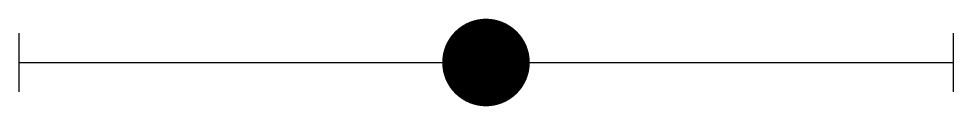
# Model space of a CAD drawing. Extents: x -48 to 48, y -4.5 to 4.5.
import ezdxf

# ---------------------------------------------------------------- set-up
doc = ezdxf.new("R2010")
doc.units = 0
doc.header["$MEASUREMENT"] = 0
doc.layers.get('0').update_dxf_attribs({"linetype": 'CONTINUOUS'})

msp = doc.modelspace()

# ---------------------------------------------------------------- linework, layer by layer
for p, q in [((-48, 3), (-48, -3)), ((48, 3), (48, -3)), ((-48, 0), (48, 0))]:
    msp.add_line(p, q)
at = {"const_width": 4.5}
msp.add_lwpolyline([(-2.25, 0, 1), (2.25, 0, 1)], format="xyb", close=True, dxfattribs=at)

doc.saveas('drawing.dxf')
